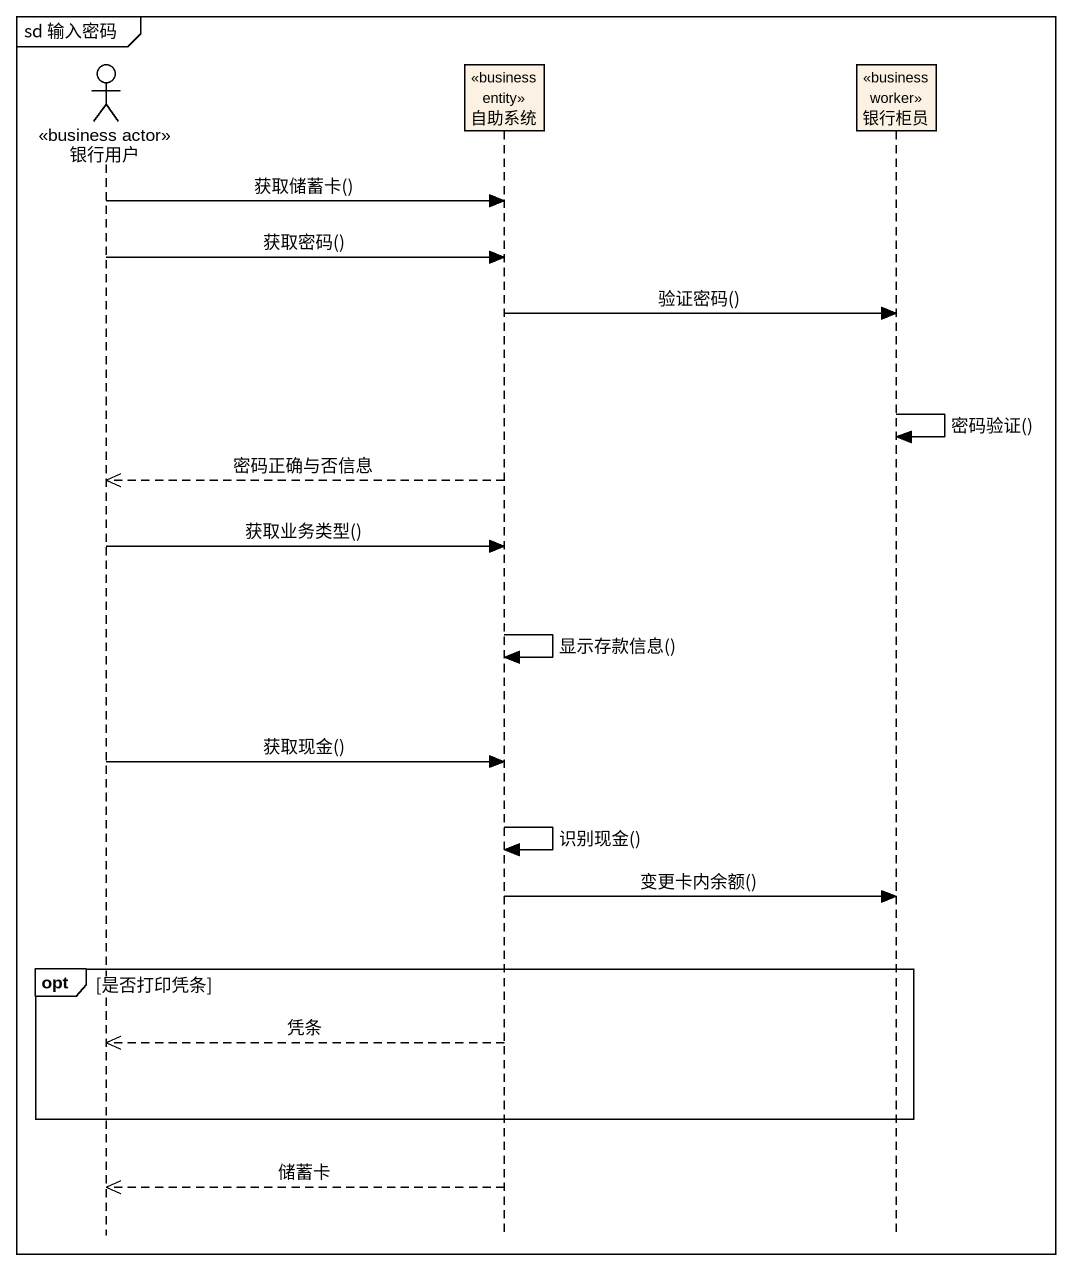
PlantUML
@startuml
mainframe sd 输入密码
hide footbox
actor 银行用户 <<business actor>>
participant 自助系统 <<business entity>>
participant 银行柜员 <<business worker>>

银行用户 -> 自助系统 : 获取储蓄卡()
银行用户 -> 自助系统 : 获取密码()
自助系统 -> 银行柜员 : 验证密码()
银行柜员 -> 银行柜员 : 密码验证()
自助系统 -->> 银行用户 : 密码正确与否信息
银行用户 -> 自助系统 : 获取业务类型()
自助系统 -> 自助系统 : 显示存款信息()
银行用户 -> 自助系统 : 获取现金()
自助系统 -> 自助系统 : 识别现金()
自助系统 -> 银行柜员 : 变更卡内余额()
opt 是否打印凭条
  自助系统 -->> 银行用户 : 凭条
end
自助系统 -->> 银行用户 : 储蓄卡
@enduml
